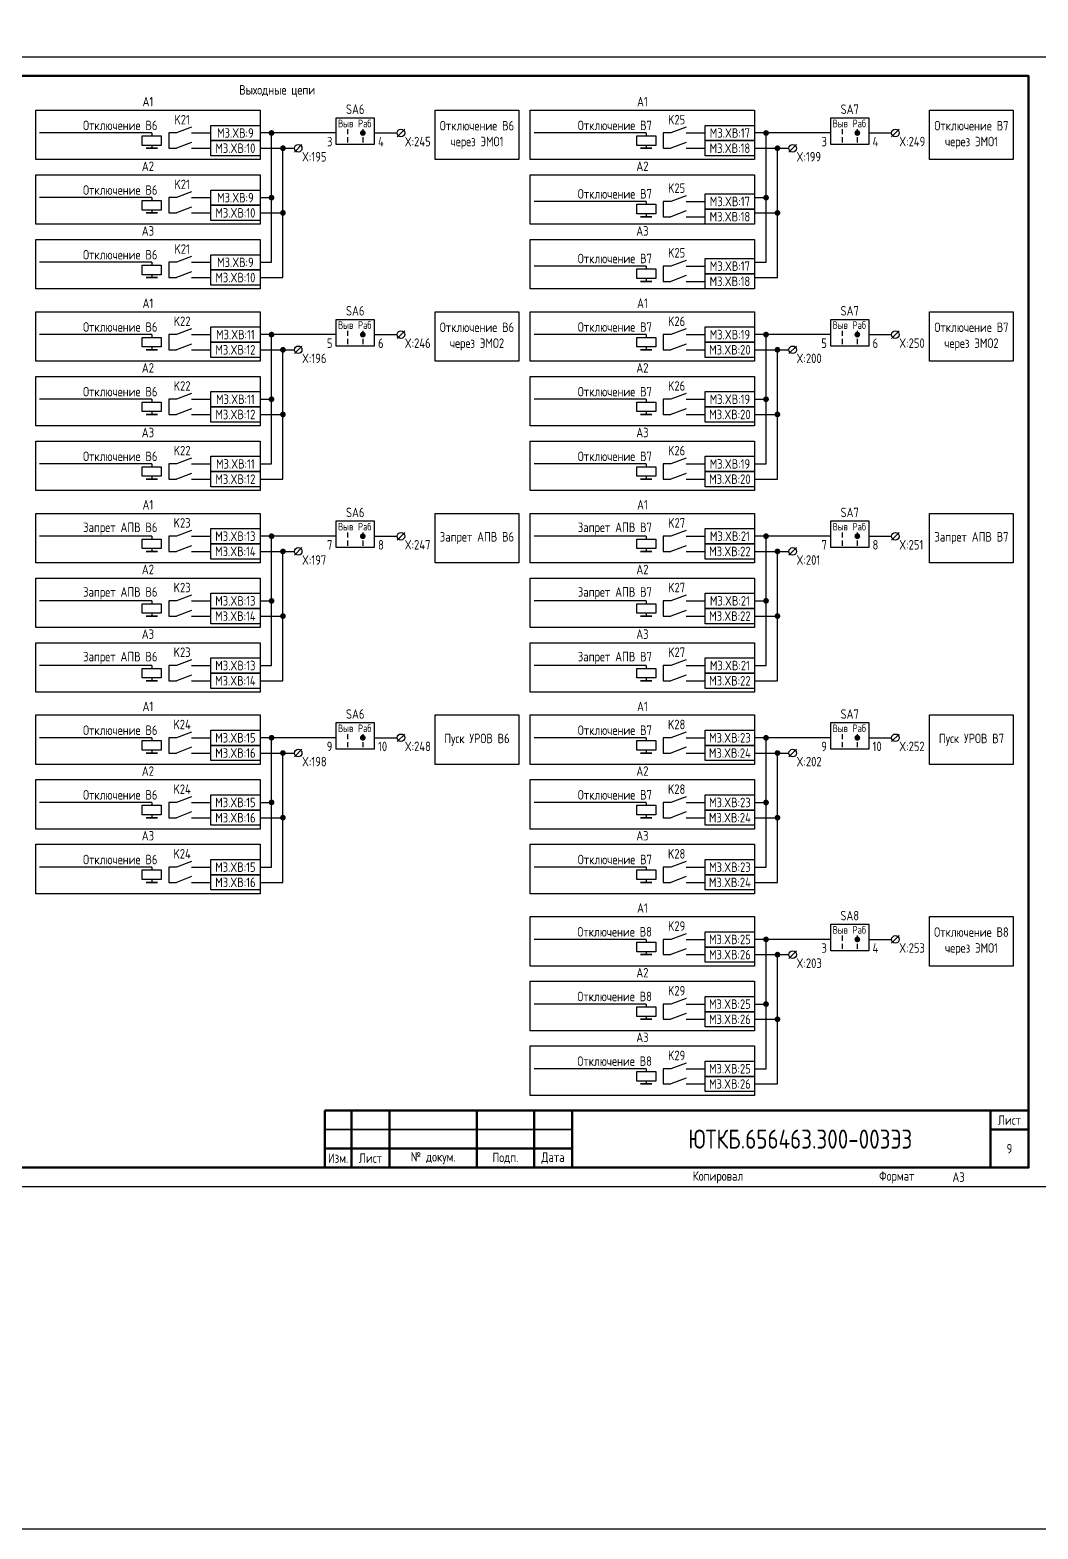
# Model space of a CAD drawing. Header units: millimetres. Extents: x -997 to 6341, y -90 to 618.
# Drawn here: x 3512.5 to 3777.5, y -90 to 304.1 of the extents above; entities that cross this region are included whole.
import ezdxf

# ---------------------------------------------------------------- set-up
doc = ezdxf.new("R2010")
doc.units = ezdxf.units.MM
doc.styles.add('Gost_type_A', font='GOST_A.TTF')

# ---------------------------------------------------------------- blocks, each defined once
blk = doc.blocks.new('Формат_А3')
blk.add_lwpolyline([(-420, 297), (0, 297), (0, 0), (-420, 0)], close=True)
at = {"lineweight": 50}
blk.add_lwpolyline([(-400, 292), (-5, 292), (-5, 5), (-400, 5)], close=True, dxfattribs=at)
blk = doc.blocks.new('Штамп малый нижний')
at = {"lineweight": 50}
for points in [[(-185, 15), (-178, 15), (-178, 5), (-185, 5)], [(-178, 15), (-168, 15), (-168, 5), (-178, 5)], [(-168, 15), (-145, 15), (-145, 5), (-168, 5)], [(-145, 15), (-130, 15), (-130, 5), (-145, 5)], [(-130, 15), (-120, 15), (-120, 5), (-130, 5)], [(-120, 15), (-10, 15), (-10, 0), (-120, 0)], [(-10, 15), (0, 15), (0, 10), (-10, 10)], [(-10, 10), (0, 10), (0, 0), (-10, 0)], [(-185, 5), (-178, 5), (-178, 0), (-185, 0)], [(-178, 5), (-168, 5), (-168, 0), (-178, 0)], [(-168, 5), (-145, 5), (-145, 0), (-168, 0)], [(-145, 5), (-130, 5), (-130, 0), (-145, 0)], [(-130, 5), (-120, 5), (-120, 0), (-130, 0)]]:
    blk.add_lwpolyline(points, close=True, dxfattribs=at)
for points in [[(-185, 15), (-178, 15), (-178, 10), (-185, 10)], [(-178, 15), (-168, 15), (-168, 10), (-178, 10)], [(-168, 15), (-145, 15), (-145, 10), (-168, 10)], [(-145, 15), (-130, 15), (-130, 10), (-145, 10)], [(-130, 15), (-120, 15), (-120, 10), (-130, 10)], [(-185, 10), (-178, 10), (-178, 5), (-185, 5)], [(-178, 10), (-168, 10), (-168, 5), (-178, 5)], [(-168, 10), (-145, 10), (-145, 5), (-168, 5)], [(-145, 10), (-130, 10), (-130, 5), (-145, 5)], [(-130, 10), (-120, 10), (-120, 5), (-130, 5)]]:
    blk.add_lwpolyline(points, close=True)
at = {"char_height": 2.5, "style": 'Gost_type_A'}
for s, insert, width, attachment_point in [('Лист', (-5, 12.5), 10, 5), ('№ докум.', (-156.5, 2.5), 23, 5), ('Подп.', (-137.5, 2.5), 15, 5), ('Дата', (-125, 2.5), 10, 5), ('Изм.', (-181.5, 2.5), 7, 5), ('Лист', (-173, 2.5), 10, 5), ('Копировал', (-75, -2.53), 13.1202, 6), ('Формат', (-30, -2.53), 13.1202, 6)]:
    blk.add_mtext(s, dxfattribs=dict(at, insert=insert, width=width, attachment_point=attachment_point))
blk = doc.blocks.new('POINT')
at = {"const_width": 0.75}
blk.add_lwpolyline([(-0.375, 0, 1), (0.375, 0, 1)], format="xyb", close=True, dxfattribs=at)
blk = doc.blocks.new('Переключатель_положение')
for p, q in [((2, 1), (2, -0.34)), ((2, -1.14), (2, -2.49))]:
    blk.add_line(p, q)

msp = doc.modelspace()

# ---------------------------------------------------------------- linework, layer by layer
for p, q in [((3544.5, 277), (3515, 277)), ((3544.5, 277), (3544.5, 276.25)), ((3593, 277), (3573, 277)), ((3576, 243), (3576, 277)), ((3611.01, 278), (3609.01, 276)), ((3674.5, 277), (3645, 277)), ((3674.5, 277), (3674.5, 276.25)), ((3723, 277), (3703, 277)), ((3706, 243), (3706, 277)), ((3741.01, 278), (3739.01, 276)), ((3544.5, 273.75), (3544.5, 273)), ((3573, 273), (3582, 273)), ((3579, 239), (3579, 273)), ((3584.01, 274), (3582.01, 272)), ((3674.5, 273.75), (3674.5, 273)), ((3703, 273), (3712, 273)), ((3709, 239), (3709, 273)), ((3714.01, 274), (3712.01, 272)), ((3544.5, 260), (3515, 260)), ((3544.5, 260), (3544.5, 259.25)), ((3544.5, 256.75), (3544.5, 256)), ((3573, 260), (3576, 260)), ((3674.5, 259), (3645, 259)), ((3674.5, 259), (3674.5, 258.25)), ((3703, 260), (3706, 260)), ((3573, 256), (3579, 256)), ((3674.5, 255.75), (3674.5, 255)), ((3703, 256), (3709, 256)), ((3544.5, 243), (3515, 243)), ((3544.5, 243), (3544.5, 242.25)), ((3573, 243), (3576, 243)), ((3674.5, 242), (3645, 242)), ((3674.5, 242), (3674.5, 241.25)), ((3703, 243), (3706, 243)), ((3544.5, 239.75), (3544.5, 239)), ((3573, 239), (3579, 239)), ((3674.5, 238.75), (3674.5, 238)), ((3703, 239), (3709, 239)), ((3611.01, 225), (3609.01, 223)), ((3741.01, 225), (3739.01, 223)), ((3544.5, 224), (3515, 224)), ((3544.5, 224), (3544.5, 223.25)), ((3544.5, 220.75), (3544.5, 220)), ((3593, 224), (3573, 224)), ((3576, 190), (3576, 224)), ((3584.01, 221), (3582.01, 219)), ((3674.5, 224), (3645, 224)), ((3674.5, 224), (3674.5, 223.25)), ((3674.5, 220.75), (3674.5, 220)), ((3723, 224), (3703, 224)), ((3706, 190), (3706, 224)), ((3714.01, 221), (3712.01, 219)), ((3573, 220), (3582, 220)), ((3579, 186), (3579, 220)), ((3703, 220), (3712, 220)), ((3709, 186), (3709, 220)), ((3544.5, 207), (3515, 207)), ((3544.5, 207), (3544.5, 206.25)), ((3573, 207), (3576, 207)), ((3674.5, 207), (3645, 207)), ((3674.5, 207), (3674.5, 206.25)), ((3703, 207), (3706, 207)), ((3544.5, 203.75), (3544.5, 203)), ((3573, 203), (3579, 203)), ((3674.5, 203.75), (3674.5, 203)), ((3703, 203), (3709, 203)), ((3544.5, 190), (3515, 190)), ((3544.5, 190), (3544.5, 189.25)), ((3573, 190), (3576, 190)), ((3674.5, 190), (3645, 190)), ((3674.5, 190), (3674.5, 189.25)), ((3703, 190), (3706, 190)), ((3544.5, 186.75), (3544.5, 186)), ((3573, 186), (3579, 186)), ((3674.5, 186.75), (3674.5, 186)), ((3703, 186), (3709, 186)), ((3544.5, 171), (3515, 171)), ((3544.5, 171), (3544.5, 170.25)), ((3593, 171), (3573, 171)), ((3576, 137), (3576, 171)), ((3611.01, 172), (3609.01, 170)), ((3674.5, 171), (3645, 171)), ((3674.5, 171), (3674.5, 170.25)), ((3723, 171), (3703, 171)), ((3706, 137), (3706, 171)), ((3741.01, 172), (3739.01, 170)), ((3544.5, 167.75), (3544.5, 167)), ((3573, 167), (3582, 167)), ((3579, 133), (3579, 167)), ((3584.01, 168), (3582.01, 166)), ((3674.5, 167.75), (3674.5, 167)), ((3703, 167), (3712, 167)), ((3709, 133), (3709, 167)), ((3714.01, 168), (3712.01, 166)), ((3544.5, 154), (3515, 154)), ((3544.5, 154), (3544.5, 153.25)), ((3573, 154), (3576, 154)), ((3674.5, 154), (3645, 154)), ((3674.5, 154), (3674.5, 153.25)), ((3703, 154), (3706, 154)), ((3544.5, 150.75), (3544.5, 150)), ((3573, 150), (3579, 150)), ((3674.5, 150.75), (3674.5, 150)), ((3703, 150), (3709, 150)), ((3544.5, 137), (3515, 137)), ((3544.5, 137), (3544.5, 136.25)), ((3573, 137), (3576, 137)), ((3674.5, 137), (3645, 137)), ((3674.5, 137), (3674.5, 136.25)), ((3703, 137), (3706, 137)), ((3544.5, 133.75), (3544.5, 133)), ((3573, 133), (3579, 133)), ((3674.5, 133.75), (3674.5, 133)), ((3703, 133), (3709, 133)), ((3611.01, 119), (3609.01, 117)), ((3741.01, 119), (3739.01, 117)), ((3544.5, 118), (3515, 118)), ((3544.5, 118), (3544.5, 117.25)), ((3544.5, 114.75), (3544.5, 114)), ((3593, 118), (3573, 118)), ((3576, 84), (3576, 118)), ((3584.01, 115), (3582.01, 113)), ((3674.5, 118), (3645, 118)), ((3674.5, 118), (3674.5, 117.25)), ((3674.5, 114.75), (3674.5, 114)), ((3723, 118), (3703, 118)), ((3706, 84), (3706, 118)), ((3714.01, 115), (3712.01, 113)), ((3573, 114), (3582, 114)), ((3579, 80), (3579, 114)), ((3703, 114), (3712, 114)), ((3709, 80), (3709, 114)), ((3544.5, 101), (3515, 101)), ((3544.5, 101), (3544.5, 100.25)), ((3573, 101), (3576, 101)), ((3674.5, 101), (3645, 101)), ((3674.5, 101), (3674.5, 100.25)), ((3703, 101), (3706, 101)), ((3544.5, 97.75), (3544.5, 97)), ((3573, 97), (3579, 97)), ((3674.5, 97.75), (3674.5, 97)), ((3703, 97), (3709, 97)), ((3544.5, 84), (3515, 84)), ((3544.5, 84), (3544.5, 83.25)), ((3573, 84), (3576, 84)), ((3674.5, 84), (3645, 84)), ((3674.5, 84), (3674.5, 83.25)), ((3703, 84), (3706, 84)), ((3544.5, 80.75), (3544.5, 80)), ((3573, 80), (3579, 80)), ((3674.5, 80.75), (3674.5, 80)), ((3703, 80), (3709, 80)), ((3674.5, 65), (3645, 65)), ((3674.5, 65), (3674.5, 64.25)), ((3723, 65), (3703, 65)), ((3706, 31), (3706, 65)), ((3741.01, 66), (3739.01, 64)), ((3674.5, 61.75), (3674.5, 61)), ((3703, 61), (3712, 61)), ((3709, 27), (3709, 61)), ((3714.01, 62), (3712.01, 60)), ((3674.5, 48), (3645, 48)), ((3674.5, 48), (3674.5, 47.25)), ((3703, 48), (3706, 48)), ((3674.5, 44.75), (3674.5, 44)), ((3703, 44), (3709, 44)), ((3674.5, 31), (3645, 31)), ((3674.5, 31), (3674.5, 30.25)), ((3674.5, 27.75), (3674.5, 27)), ((3703, 31), (3706, 31)), ((3703, 27), (3709, 27))]:
    msp.add_line(p, q)
at = {"ltscale": 1.08}
for p, q in [((3551, 277), (3549, 277)), ((3549, 277), (3549, 273)), ((3555, 277), (3560, 277)), ((3681, 277), (3679, 277)), ((3679, 277), (3679, 273)), ((3685, 277), (3690, 277)), ((3549, 273), (3551, 273)), ((3555, 273), (3560, 273)), ((3679, 273), (3681, 273)), ((3685, 273), (3690, 273)), ((3551, 260), (3549, 260)), ((3549, 260), (3549, 256)), ((3555, 260), (3560, 260)), ((3681, 259), (3679, 259)), ((3679, 259), (3679, 255)), ((3685, 259), (3690, 259)), ((3549, 256), (3551, 256)), ((3555, 256), (3560, 256)), ((3679, 255), (3681, 255)), ((3685, 255), (3690, 255)), ((3551, 243), (3549, 243)), ((3549, 243), (3549, 239)), ((3555, 243), (3560, 243)), ((3681, 242), (3679, 242)), ((3679, 242), (3679, 238)), ((3685, 242), (3690, 242)), ((3549, 239), (3551, 239)), ((3555, 239), (3560, 239)), ((3679, 238), (3681, 238)), ((3685, 238), (3690, 238)), ((3551, 224), (3549, 224)), ((3549, 224), (3549, 220)), ((3555, 224), (3560, 224)), ((3681, 224), (3679, 224)), ((3679, 224), (3679, 220)), ((3685, 224), (3690, 224)), ((3549, 220), (3551, 220)), ((3555, 220), (3560, 220)), ((3679, 220), (3681, 220)), ((3685, 220), (3690, 220)), ((3551, 207), (3549, 207)), ((3549, 207), (3549, 203)), ((3555, 207), (3560, 207)), ((3681, 207), (3679, 207)), ((3679, 207), (3679, 203)), ((3685, 207), (3690, 207)), ((3549, 203), (3551, 203)), ((3555, 203), (3560, 203)), ((3679, 203), (3681, 203)), ((3685, 203), (3690, 203)), ((3551, 190), (3549, 190)), ((3549, 190), (3549, 186)), ((3555, 190), (3560, 190)), ((3681, 190), (3679, 190)), ((3679, 190), (3679, 186)), ((3685, 190), (3690, 190)), ((3549, 186), (3551, 186)), ((3555, 186), (3560, 186)), ((3679, 186), (3681, 186)), ((3685, 186), (3690, 186)), ((3551, 171), (3549, 171)), ((3549, 171), (3549, 167)), ((3555, 171), (3560, 171)), ((3681, 171), (3679, 171)), ((3679, 171), (3679, 167)), ((3685, 171), (3690, 171)), ((3549, 167), (3551, 167)), ((3555, 167), (3560, 167)), ((3679, 167), (3681, 167)), ((3685, 167), (3690, 167)), ((3551, 154), (3549, 154)), ((3549, 154), (3549, 150)), ((3555, 154), (3560, 154)), ((3681, 154), (3679, 154)), ((3679, 154), (3679, 150)), ((3685, 154), (3690, 154)), ((3549, 150), (3551, 150)), ((3555, 150), (3560, 150)), ((3679, 150), (3681, 150)), ((3685, 150), (3690, 150)), ((3551, 137), (3549, 137)), ((3549, 137), (3549, 133)), ((3555, 137), (3560, 137)), ((3681, 137), (3679, 137)), ((3679, 137), (3679, 133)), ((3685, 137), (3690, 137)), ((3549, 133), (3551, 133)), ((3555, 133), (3560, 133)), ((3679, 133), (3681, 133)), ((3685, 133), (3690, 133)), ((3551, 118), (3549, 118)), ((3549, 118), (3549, 114)), ((3555, 118), (3560, 118)), ((3681, 118), (3679, 118)), ((3679, 118), (3679, 114)), ((3685, 118), (3690, 118)), ((3549, 114), (3551, 114)), ((3555, 114), (3560, 114)), ((3679, 114), (3681, 114)), ((3685, 114), (3690, 114)), ((3551, 101), (3549, 101)), ((3549, 101), (3549, 97)), ((3555, 101), (3560, 101)), ((3681, 101), (3679, 101)), ((3679, 101), (3679, 97)), ((3685, 101), (3690, 101)), ((3549, 97), (3551, 97)), ((3555, 97), (3560, 97)), ((3679, 97), (3681, 97)), ((3685, 97), (3690, 97)), ((3551, 84), (3549, 84)), ((3549, 84), (3549, 80)), ((3555, 84), (3560, 84)), ((3681, 84), (3679, 84)), ((3679, 84), (3679, 80)), ((3685, 84), (3690, 84)), ((3549, 80), (3551, 80)), ((3555, 80), (3560, 80)), ((3679, 80), (3681, 80)), ((3685, 80), (3690, 80)), ((3681, 65), (3679, 65)), ((3679, 65), (3679, 61)), ((3685, 65), (3690, 65)), ((3679, 61), (3681, 61)), ((3685, 61), (3690, 61)), ((3681, 48), (3679, 48)), ((3679, 48), (3679, 44)), ((3685, 48), (3690, 48)), ((3679, 44), (3681, 44)), ((3685, 44), (3690, 44)), ((3681, 31), (3679, 31)), ((3679, 31), (3679, 27)), ((3685, 31), (3690, 31)), ((3679, 27), (3681, 27)), ((3685, 27), (3690, 27))]:
    msp.add_line(p, q, dxfattribs=at)
at = {"ltscale": 4.32}
for p, q in [((3555, 278.5), (3551, 277)), ((3685, 278.5), (3681, 277)), ((3555, 274.5), (3551, 273)), ((3685, 274.5), (3681, 273)), ((3555, 261.5), (3551, 260)), ((3685, 260.5), (3681, 259)), ((3555, 257.5), (3551, 256)), ((3685, 256.5), (3681, 255)), ((3555, 244.5), (3551, 243)), ((3555, 240.5), (3551, 239)), ((3685, 243.5), (3681, 242)), ((3685, 239.5), (3681, 238)), ((3555, 225.5), (3551, 224)), ((3685, 225.5), (3681, 224)), ((3555, 221.5), (3551, 220)), ((3685, 221.5), (3681, 220)), ((3555, 208.5), (3551, 207)), ((3685, 208.5), (3681, 207)), ((3555, 204.5), (3551, 203)), ((3685, 204.5), (3681, 203)), ((3555, 191.5), (3551, 190)), ((3685, 191.5), (3681, 190)), ((3555, 187.5), (3551, 186)), ((3685, 187.5), (3681, 186)), ((3555, 172.5), (3551, 171)), ((3685, 172.5), (3681, 171)), ((3555, 168.5), (3551, 167)), ((3685, 168.5), (3681, 167)), ((3555, 155.5), (3551, 154)), ((3685, 155.5), (3681, 154)), ((3555, 151.5), (3551, 150)), ((3685, 151.5), (3681, 150)), ((3555, 138.5), (3551, 137)), ((3685, 138.5), (3681, 137)), ((3555, 134.5), (3551, 133)), ((3685, 134.5), (3681, 133)), ((3555, 119.5), (3551, 118)), ((3685, 119.5), (3681, 118)), ((3555, 115.5), (3551, 114)), ((3685, 115.5), (3681, 114)), ((3555, 102.5), (3551, 101)), ((3685, 102.5), (3681, 101)), ((3555, 98.5), (3551, 97)), ((3685, 98.5), (3681, 97)), ((3555, 85.5), (3551, 84)), ((3685, 85.5), (3681, 84)), ((3555, 81.5), (3551, 80)), ((3685, 81.5), (3681, 80)), ((3685, 66.5), (3681, 65)), ((3685, 62.5), (3681, 61)), ((3685, 49.5), (3681, 48)), ((3685, 45.5), (3681, 44)), ((3685, 32.5), (3681, 31)), ((3685, 28.5), (3681, 27))]:
    msp.add_line(p, q, dxfattribs=at)
at = {"ltscale": 4}
for p, q in [((3603, 277), (3609.01, 277)), ((3733, 277), (3739.01, 277)), ((3603, 224), (3609.01, 224)), ((3733, 224), (3739.01, 224)), ((3603, 171), (3609.01, 171)), ((3733, 171), (3739.01, 171)), ((3603, 118), (3609.01, 118)), ((3733, 118), (3739.01, 118)), ((3733, 65), (3739.01, 65))]:
    msp.add_line(p, q, dxfattribs=at)
for points in [[(-997, 618), (6340.99, 618), (6340.99, -90), (-997, -90)], [(3514, 283), (3573, 283), (3573, 270), (3514, 270)], [(3593, 281), (3603, 281), (3603, 274), (3593, 274)], [(3619, 283), (3641, 283), (3641, 270), (3619, 270)], [(3644, 283), (3703, 283), (3703, 270), (3644, 270)], [(3723, 281), (3733, 281), (3733, 274), (3723, 274)], [(3749, 283), (3771, 283), (3771, 270), (3749, 270)], [(3547, 276.25), (3547, 273.75), (3542, 273.75), (3542, 276.25)], [(3560, 279), (3573, 279), (3573, 275), (3560, 275)], [(3677, 276.25), (3677, 273.75), (3672, 273.75), (3672, 276.25)], [(3690, 279), (3703, 279), (3703, 275), (3690, 275)], [(3546, 273), (3543, 273)], [(3560, 275), (3573, 275), (3573, 271), (3560, 271)], [(3676, 273), (3673, 273)], [(3690, 275), (3703, 275), (3703, 271), (3690, 271)], [(3514, 266), (3573, 266), (3573, 253), (3514, 253)], [(3644, 266), (3703, 266), (3703, 253), (3644, 253)], [(3560, 262), (3573, 262), (3573, 258), (3560, 258)], [(3690, 261), (3703, 261), (3703, 257), (3690, 257)], [(3547, 259.25), (3547, 256.75), (3542, 256.75), (3542, 259.25)], [(3560, 258), (3573, 258), (3573, 254), (3560, 254)], [(3677, 258.25), (3677, 255.75), (3672, 255.75), (3672, 258.25)], [(3690, 257), (3703, 257), (3703, 253), (3690, 253)], [(3546, 256), (3543, 256)], [(3676, 255), (3673, 255)], [(3514, 249), (3573, 249), (3573, 236), (3514, 236)], [(3644, 249), (3703, 249), (3703, 236), (3644, 236)], [(3560, 245), (3573, 245), (3573, 241), (3560, 241)], [(3547, 242.25), (3547, 239.75), (3542, 239.75), (3542, 242.25)], [(3560, 241), (3573, 241), (3573, 237), (3560, 237)], [(3677, 241.25), (3677, 238.75), (3672, 238.75), (3672, 241.25)], [(3690, 244), (3703, 244), (3703, 240), (3690, 240)], [(3546, 239), (3543, 239)], [(3676, 238), (3673, 238)], [(3690, 240), (3703, 240), (3703, 236), (3690, 236)], [(3514, 230), (3573, 230), (3573, 217), (3514, 217)], [(3619, 230), (3641, 230), (3641, 217), (3619, 217)], [(3644, 230), (3703, 230), (3703, 217), (3644, 217)], [(3749, 230), (3771, 230), (3771, 217), (3749, 217)], [(3560, 226), (3573, 226), (3573, 222), (3560, 222)], [(3593, 228), (3603, 228), (3603, 221), (3593, 221)], [(3690, 226), (3703, 226), (3703, 222), (3690, 222)], [(3723, 228), (3733, 228), (3733, 221), (3723, 221)], [(3547, 223.25), (3547, 220.75), (3542, 220.75), (3542, 223.25)], [(3560, 222), (3573, 222), (3573, 218), (3560, 218)], [(3677, 223.25), (3677, 220.75), (3672, 220.75), (3672, 223.25)], [(3690, 222), (3703, 222), (3703, 218), (3690, 218)], [(3546, 220), (3543, 220)], [(3676, 220), (3673, 220)], [(3514, 213), (3573, 213), (3573, 200), (3514, 200)], [(3644, 213), (3703, 213), (3703, 200), (3644, 200)], [(3560, 209), (3573, 209), (3573, 205), (3560, 205)], [(3690, 209), (3703, 209), (3703, 205), (3690, 205)], [(3547, 206.25), (3547, 203.75), (3542, 203.75), (3542, 206.25)], [(3560, 205), (3573, 205), (3573, 201), (3560, 201)], [(3677, 206.25), (3677, 203.75), (3672, 203.75), (3672, 206.25)], [(3690, 205), (3703, 205), (3703, 201), (3690, 201)], [(3546, 203), (3543, 203)], [(3676, 203), (3673, 203)], [(3514, 196), (3573, 196), (3573, 183), (3514, 183)], [(3644, 196), (3703, 196), (3703, 183), (3644, 183)], [(3547, 189.25), (3547, 186.75), (3542, 186.75), (3542, 189.25)], [(3560, 192), (3573, 192), (3573, 188), (3560, 188)], [(3677, 189.25), (3677, 186.75), (3672, 186.75), (3672, 189.25)], [(3690, 192), (3703, 192), (3703, 188), (3690, 188)], [(3546, 186), (3543, 186)], [(3560, 188), (3573, 188), (3573, 184), (3560, 184)], [(3676, 186), (3673, 186)], [(3690, 188), (3703, 188), (3703, 184), (3690, 184)], [(3514, 177), (3573, 177), (3573, 164), (3514, 164)], [(3593, 175), (3603, 175), (3603, 168), (3593, 168)], [(3619, 177), (3641, 177), (3641, 164), (3619, 164)], [(3644, 177), (3703, 177), (3703, 164), (3644, 164)], [(3723, 175), (3733, 175), (3733, 168), (3723, 168)], [(3749, 177), (3771, 177), (3771, 164), (3749, 164)], [(3547, 170.25), (3547, 167.75), (3542, 167.75), (3542, 170.25)], [(3560, 173), (3573, 173), (3573, 169), (3560, 169)], [(3677, 170.25), (3677, 167.75), (3672, 167.75), (3672, 170.25)], [(3690, 173), (3703, 173), (3703, 169), (3690, 169)], [(3546, 167), (3543, 167)], [(3560, 169), (3573, 169), (3573, 165), (3560, 165)], [(3676, 167), (3673, 167)], [(3690, 169), (3703, 169), (3703, 165), (3690, 165)], [(3514, 160), (3573, 160), (3573, 147), (3514, 147)], [(3644, 160), (3703, 160), (3703, 147), (3644, 147)], [(3560, 156), (3573, 156), (3573, 152), (3560, 152)], [(3690, 156), (3703, 156), (3703, 152), (3690, 152)], [(3547, 153.25), (3547, 150.75), (3542, 150.75), (3542, 153.25)], [(3546, 150), (3543, 150)], [(3560, 152), (3573, 152), (3573, 148), (3560, 148)], [(3677, 153.25), (3677, 150.75), (3672, 150.75), (3672, 153.25)], [(3676, 150), (3673, 150)], [(3690, 152), (3703, 152), (3703, 148), (3690, 148)], [(3514, 143), (3573, 143), (3573, 130), (3514, 130)], [(3644, 143), (3703, 143), (3703, 130), (3644, 130)], [(3560, 139), (3573, 139), (3573, 135), (3560, 135)], [(3690, 139), (3703, 139), (3703, 135), (3690, 135)], [(3547, 136.25), (3547, 133.75), (3542, 133.75), (3542, 136.25)], [(3560, 135), (3573, 135), (3573, 131), (3560, 131)], [(3677, 136.25), (3677, 133.75), (3672, 133.75), (3672, 136.25)], [(3690, 135), (3703, 135), (3703, 131), (3690, 131)], [(3546, 133), (3543, 133)], [(3676, 133), (3673, 133)], [(3514, 124), (3573, 124), (3573, 111), (3514, 111)], [(3619, 124), (3641, 124), (3641, 111), (3619, 111)], [(3644, 124), (3703, 124), (3703, 111), (3644, 111)], [(3749, 124), (3771, 124), (3771, 111), (3749, 111)], [(3560, 120), (3573, 120), (3573, 116), (3560, 116)], [(3593, 122), (3603, 122), (3603, 115), (3593, 115)], [(3690, 120), (3703, 120), (3703, 116), (3690, 116)], [(3723, 122), (3733, 122), (3733, 115), (3723, 115)], [(3547, 117.25), (3547, 114.75), (3542, 114.75), (3542, 117.25)], [(3560, 116), (3573, 116), (3573, 112), (3560, 112)], [(3677, 117.25), (3677, 114.75), (3672, 114.75), (3672, 117.25)], [(3690, 116), (3703, 116), (3703, 112), (3690, 112)], [(3546, 114), (3543, 114)], [(3676, 114), (3673, 114)], [(3514, 107), (3573, 107), (3573, 94), (3514, 94)], [(3644, 107), (3703, 107), (3703, 94), (3644, 94)], [(3560, 103), (3573, 103), (3573, 99), (3560, 99)], [(3690, 103), (3703, 103), (3703, 99), (3690, 99)], [(3547, 100.25), (3547, 97.75), (3542, 97.75), (3542, 100.25)], [(3560, 99), (3573, 99), (3573, 95), (3560, 95)], [(3677, 100.25), (3677, 97.75), (3672, 97.75), (3672, 100.25)], [(3690, 99), (3703, 99), (3703, 95), (3690, 95)], [(3546, 97), (3543, 97)], [(3676, 97), (3673, 97)], [(3514, 90), (3573, 90), (3573, 77), (3514, 77)], [(3644, 90), (3703, 90), (3703, 77), (3644, 77)], [(3547, 83.25), (3547, 80.75), (3542, 80.75), (3542, 83.25)], [(3560, 86), (3573, 86), (3573, 82), (3560, 82)], [(3677, 83.25), (3677, 80.75), (3672, 80.75), (3672, 83.25)], [(3690, 86), (3703, 86), (3703, 82), (3690, 82)], [(3546, 80), (3543, 80)], [(3560, 82), (3573, 82), (3573, 78), (3560, 78)], [(3676, 80), (3673, 80)], [(3690, 82), (3703, 82), (3703, 78), (3690, 78)], [(3644, 71), (3703, 71), (3703, 58), (3644, 58)], [(3749, 71), (3771, 71), (3771, 58), (3749, 58)], [(3690, 67), (3703, 67), (3703, 63), (3690, 63)], [(3723, 69), (3733, 69), (3733, 62), (3723, 62)], [(3677, 64.25), (3677, 61.75), (3672, 61.75), (3672, 64.25)], [(3676, 61), (3673, 61)], [(3690, 63), (3703, 63), (3703, 59), (3690, 59)], [(3644, 54), (3703, 54), (3703, 41), (3644, 41)], [(3690, 50), (3703, 50), (3703, 46), (3690, 46)], [(3677, 47.25), (3677, 44.75), (3672, 44.75), (3672, 47.25)], [(3676, 44), (3673, 44)], [(3690, 46), (3703, 46), (3703, 42), (3690, 42)], [(3644, 37), (3703, 37), (3703, 24), (3644, 24)], [(3690, 33), (3703, 33), (3703, 29), (3690, 29)], [(3677, 30.25), (3677, 27.75), (3672, 27.75), (3672, 30.25)], [(3690, 29), (3703, 29), (3703, 25), (3690, 25)], [(3676, 27), (3673, 27)]]:
    msp.add_lwpolyline(points, close=True)
for centre in [(3610.01, 277), (3740.01, 277), (3583.01, 273), (3713.01, 273), (3610.01, 224), (3740.01, 224), (3583.01, 220), (3713.01, 220), (3610.01, 171), (3740.01, 171), (3583.01, 167), (3713.01, 167), (3610.01, 118), (3740.01, 118), (3583.01, 114), (3713.01, 114), (3740.01, 65), (3713.01, 61)]:
    msp.add_circle(centre, 1)

# ---------------------------------------------------------------- block references
for name, p in [('Формат_А3', (3780, 0)), ('POINT', (3576, 277)), ('Переключатель_положение', (3594, 277)), ('POINT', (3600, 277)), ('Переключатель_положение', (3598, 277)), ('POINT', (3706, 277)), ('Переключатель_положение', (3724, 277)), ('POINT', (3730, 277)), ('Переключатель_положение', (3728, 277)), ('POINT', (3579, 273)), ('POINT', (3709, 273)), ('POINT', (3576, 260)), ('POINT', (3706, 260)), ('POINT', (3579, 256)), ('POINT', (3709, 256)), ('POINT', (3576, 224)), ('Переключатель_положение', (3594, 224)), ('POINT', (3600, 224)), ('Переключатель_положение', (3598, 224)), ('POINT', (3706, 224)), ('Переключатель_положение', (3724, 224)), ('POINT', (3730, 224)), ('Переключатель_положение', (3728, 224)), ('POINT', (3579, 220)), ('POINT', (3709, 220)), ('POINT', (3576, 207)), ('POINT', (3706, 207)), ('POINT', (3579, 203)), ('POINT', (3709, 203)), ('POINT', (3576, 171)), ('Переключатель_положение', (3594, 171)), ('POINT', (3600, 171)), ('Переключатель_положение', (3598, 171)), ('POINT', (3706, 171)), ('Переключатель_положение', (3724, 171)), ('POINT', (3730, 171)), ('Переключатель_положение', (3728, 171)), ('POINT', (3579, 167)), ('POINT', (3709, 167)), ('POINT', (3576, 154)), ('POINT', (3706, 154)), ('POINT', (3579, 150)), ('POINT', (3709, 150)), ('POINT', (3576, 118)), ('Переключатель_положение', (3594, 118)), ('POINT', (3600, 118)), ('Переключатель_положение', (3598, 118)), ('POINT', (3706, 118)), ('Переключатель_положение', (3724, 118)), ('POINT', (3730, 118)), ('Переключатель_положение', (3728, 118)), ('POINT', (3579, 114)), ('POINT', (3709, 114)), ('POINT', (3576, 101)), ('POINT', (3706, 101)), ('POINT', (3579, 97)), ('POINT', (3709, 97)), ('POINT', (3706, 65)), ('Переключатель_положение', (3724, 65)), ('POINT', (3730, 65)), ('Переключатель_положение', (3728, 65)), ('POINT', (3709, 61)), ('POINT', (3706, 48)), ('POINT', (3709, 44)), ('Штамп малый нижний', (3775, 5))]:
    msp.add_blockref(name, p)

# ---------------------------------------------------------------- texts
at = {"char_height": 2.5, "line_spacing_factor": 0.9, "style": 'Gost_type_A'}
for s, insert, width, attachment_point in [('Выходные цепи', (3577.5, 288), 395, 5), ('A1', (3543.5, 284), 59, 8), ('A1', (3673.5, 284), 59, 8), ('X:245', (3611.01, 276), 8, 1), ('X:249', (3741.01, 276), 8, 1), ('X:195', (3584.01, 272), 8, 1), ('X:199', (3714.01, 272), 8, 1), ('A2', (3543.5, 267), 59, 8), ('A2', (3673.5, 267), 59, 8), ('A3', (3543.5, 250), 59, 8), ('A3', (3673.5, 250), 59, 8), ('A1', (3543.5, 231), 59, 8), ('A1', (3673.5, 231), 59, 8), ('X:246', (3611.01, 223), 8, 1), ('X:250', (3741.01, 223), 8, 1), ('X:196', (3584.01, 219), 8, 1), ('X:200', (3714.01, 219), 8, 1), ('A2', (3543.5, 214), 59, 8), ('A2', (3673.5, 214), 59, 8), ('A3', (3543.5, 197), 59, 8), ('A3', (3673.5, 197), 59, 8), ('A1', (3543.5, 178), 59, 8), ('A1', (3673.5, 178), 59, 8), ('X:247', (3611.01, 170), 8, 1), ('X:251', (3741.01, 170), 8, 1), ('X:197', (3584.01, 166), 8, 1), ('X:201', (3714.01, 166), 8, 1), ('A2', (3543.5, 161), 59, 8), ('A2', (3673.5, 161), 59, 8), ('A3', (3543.5, 144), 59, 8), ('A3', (3673.5, 144), 59, 8), ('A1', (3543.5, 125), 59, 8), ('A1', (3673.5, 125), 59, 8), ('X:248', (3611.01, 117), 8, 1), ('X:252', (3741.01, 117), 8, 1), ('A2', (3543.5, 108), 59, 8), ('X:198', (3584.01, 113), 8, 1), ('A2', (3673.5, 108), 59, 8), ('X:202', (3714.01, 113), 8, 1), ('A3', (3543.5, 91), 59, 8), ('A3', (3673.5, 91), 59, 8), ('A1', (3673.5, 72), 59, 8), ('X:253', (3741.01, 64), 8, 1), ('X:203', (3714.01, 60), 8, 1), ('A2', (3673.5, 55), 59, 8), ('A3', (3673.5, 38), 59, 8)]:
    msp.add_mtext(s, dxfattribs=dict(at, insert=insert, width=width, attachment_point=attachment_point))
at = {"style": 'Gost_type_A'}
for s, insert, char_height, width, attachment_point in [('SA6', (3598, 282), 2.5, 10, 8), ('SA7', (3728, 282), 2.5, 10, 8), ('Отключение В6', (3546, 279), 2.5, 31.0015, 6), ('K21', (3552.5, 280.5), 2.5, 5, 5), ('Выв', (3595.5, 279.5), 2, 5, 5), ('Раб', (3600.5, 279.5), 2, 5, 5), ('Отключение В6\\Pчерез ЭМО1', (3630, 276.5), 2.5, 21.9989, 5), ('Отключение В7', (3676, 279), 2.5, 31.0015, 6), ('K25', (3682.5, 280.5), 2.5, 5, 5), ('Выв', (3725.5, 279.5), 2, 5, 5), ('Раб', (3730.5, 279.5), 2, 5, 5), ('Отключение В7\\Pчерез ЭМО1', (3760, 276.5), 2.5, 21.9988, 5), ('M3.XВ:9', (3566.5, 277), 2.5, 13, 5), ('3', (3592, 275.98), 2.5, 5, 3), ('4', (3604, 275.98), 2.5, 5, 1), ('M3.XВ:17', (3696.5, 277), 2.5, 13, 5), ('3', (3722, 275.98), 2.5, 5, 3), ('4', (3734, 275.98), 2.5, 5, 1), ('M3.XВ:10', (3566.5, 273), 2.5, 13, 5), ('M3.XВ:18', (3696.5, 273), 2.5, 13, 5), ('K21', (3552.5, 263.5), 2.5, 5, 5), ('Отключение В6', (3546, 262), 2.5, 31.0015, 6), ('M3.XВ:9', (3566.5, 260), 2.5, 13, 5), ('Отключение В7', (3676, 261), 2.5, 31.0015, 6), ('K25', (3682.5, 262.5), 2.5, 5, 5), ('M3.XВ:17', (3696.5, 259), 2.5, 13, 5), ('M3.XВ:10', (3566.5, 256), 2.5, 13, 5), ('M3.XВ:18', (3696.5, 255), 2.5, 13, 5), ('Отключение В6', (3546, 245), 2.5, 31.0015, 6), ('K21', (3552.5, 246.5), 2.5, 5, 5), ('Отключение В7', (3676, 244), 2.5, 31.0015, 6), ('K25', (3682.5, 245.5), 2.5, 5, 5), ('M3.XВ:9', (3566.5, 243), 2.5, 13, 5), ('M3.XВ:17', (3696.5, 242), 2.5, 13, 5), ('M3.XВ:10', (3566.5, 239), 2.5, 13, 5), ('M3.XВ:18', (3696.5, 238), 2.5, 13, 5), ('K22', (3552.5, 227.5), 2.5, 5, 5), ('SA6', (3598, 229), 2.5, 10, 8), ('K26', (3682.5, 227.5), 2.5, 5, 5), ('SA7', (3728, 229), 2.5, 10, 8), ('Отключение В6', (3546, 226), 2.5, 31.0015, 6), ('M3.XВ:11', (3566.5, 224), 2.5, 13, 5), ('Выв', (3595.5, 226.5), 2, 5, 5), ('Раб', (3600.5, 226.5), 2, 5, 5), ('Отключение В6\\Pчерез ЭМО2', (3630, 223.5), 2.5, 21.9989, 5), ('Отключение В7', (3676, 226), 2.5, 31.0015, 6), ('M3.XВ:19', (3696.5, 224), 2.5, 13, 5), ('Выв', (3725.5, 226.5), 2, 5, 5), ('Раб', (3730.5, 226.5), 2, 5, 5), ('Отключение В7\\Pчерез ЭМО2', (3760, 223.5), 2.5, 21.9988, 5), ('M3.XВ:12', (3566.5, 220), 2.5, 13, 5), ('5', (3592, 222.98), 2.5, 5, 3), ('6', (3604, 222.98), 2.5, 5, 1), ('M3.XВ:20', (3696.5, 220), 2.5, 13, 5), ('5', (3722, 222.98), 2.5, 5, 3), ('6', (3734, 222.98), 2.5, 5, 1), ('Отключение В6', (3546, 209), 2.5, 31.0015, 6), ('K22', (3552.5, 210.5), 2.5, 5, 5), ('Отключение В7', (3676, 209), 2.5, 31.0015, 6), ('K26', (3682.5, 210.5), 2.5, 5, 5), ('M3.XВ:11', (3566.5, 207), 2.5, 13, 5), ('M3.XВ:19', (3696.5, 207), 2.5, 13, 5), ('M3.XВ:12', (3566.5, 203), 2.5, 13, 5), ('M3.XВ:20', (3696.5, 203), 2.5, 13, 5), ('Отключение В6', (3546, 192), 2.5, 31.0015, 6), ('K22', (3552.5, 193.5), 2.5, 5, 5), ('Отключение В7', (3676, 192), 2.5, 31.0015, 6), ('K26', (3682.5, 193.5), 2.5, 5, 5), ('M3.XВ:11', (3566.5, 190), 2.5, 13, 5), ('M3.XВ:19', (3696.5, 190), 2.5, 13, 5), ('M3.XВ:12', (3566.5, 186), 2.5, 13, 5), ('M3.XВ:20', (3696.5, 186), 2.5, 13, 5), ('SA6', (3598, 176), 2.5, 10, 8), ('SA7', (3728, 176), 2.5, 10, 8), (' Запрет АПВ В6', (3546, 173), 2.5, 31.0015, 6), ('K23', (3552.5, 174.5), 2.5, 5, 5), ('Выв', (3595.5, 173.5), 2, 5, 5), ('Раб', (3600.5, 173.5), 2, 5, 5), (' Запрет АПВ В7', (3676, 173), 2.5, 31.0015, 6), ('K27', (3682.5, 174.5), 2.5, 5, 5), ('Выв', (3725.5, 173.5), 2, 5, 5), ('Раб', (3730.5, 173.5), 2, 5, 5), ('M3.XВ:13', (3566.5, 171), 2.5, 13, 5), ('7', (3592, 169.98), 2.5, 5, 3), ('8', (3604, 169.98), 2.5, 5, 1), ('Запрет АПВ В6', (3630, 170.5), 2.5, 21.9989, 5), ('M3.XВ:21', (3696.5, 171), 2.5, 13, 5), ('7', (3722, 169.98), 2.5, 5, 3), ('8', (3734, 169.98), 2.5, 5, 1), ('Запрет АПВ В7', (3760, 170.5), 2.5, 21.9988, 5), ('M3.XВ:14', (3566.5, 167), 2.5, 13, 5), ('M3.XВ:22', (3696.5, 167), 2.5, 13, 5), ('K23', (3552.5, 157.5), 2.5, 5, 5), ('K27', (3682.5, 157.5), 2.5, 5, 5), (' Запрет АПВ В6', (3546, 156), 2.5, 31.0015, 6), ('M3.XВ:13', (3566.5, 154), 2.5, 13, 5), (' Запрет АПВ В7', (3676, 156), 2.5, 31.0015, 6), ('M3.XВ:21', (3696.5, 154), 2.5, 13, 5), ('M3.XВ:14', (3566.5, 150), 2.5, 13, 5), ('M3.XВ:22', (3696.5, 150), 2.5, 13, 5), (' Запрет АПВ В6', (3546, 139), 2.5, 31.0015, 6), ('K23', (3552.5, 140.5), 2.5, 5, 5), ('M3.XВ:13', (3566.5, 137), 2.5, 13, 5), (' Запрет АПВ В7', (3676, 139), 2.5, 31.0015, 6), ('K27', (3682.5, 140.5), 2.5, 5, 5), ('M3.XВ:21', (3696.5, 137), 2.5, 13, 5), ('M3.XВ:14', (3566.5, 133), 2.5, 13, 5), ('M3.XВ:22', (3696.5, 133), 2.5, 13, 5), ('K24', (3552.5, 121.5), 2.5, 5, 5), ('SA6', (3598, 123), 2.5, 10, 8), ('K28', (3682.5, 121.5), 2.5, 5, 5), ('SA7', (3728, 123), 2.5, 10, 8), ('Отключение В6', (3546, 120), 2.5, 31.0015, 6), ('M3.XВ:15', (3566.5, 118), 2.5, 13, 5), ('Выв', (3595.5, 120.5), 2, 5, 5), ('Раб', (3600.5, 120.5), 2, 5, 5), ('Пуск УРОВ В6', (3630, 117.5), 2.5, 21.9989, 5), ('Отключение В7', (3676, 120), 2.5, 31.0015, 6), ('M3.XВ:23', (3696.5, 118), 2.5, 13, 5), ('Выв', (3725.5, 120.5), 2, 5, 5), ('Раб', (3730.5, 120.5), 2, 5, 5), ('Пуск УРОВ В7', (3760, 117.5), 2.5, 21.9988, 5), ('M3.XВ:16', (3566.5, 114), 2.5, 13, 5), ('9', (3592, 116.98), 2.5, 5, 3), ('10', (3604, 116.98), 2.5, 5, 1), ('M3.XВ:24', (3696.5, 114), 2.5, 13, 5), ('9', (3722, 116.98), 2.5, 5, 3), ('10', (3734, 116.98), 2.5, 5, 1), ('Отключение В6', (3546, 103), 2.5, 31.0015, 6), ('K24', (3552.5, 104.5), 2.5, 5, 5), ('Отключение В7', (3676, 103), 2.5, 31.0015, 6), ('K28', (3682.5, 104.5), 2.5, 5, 5), ('M3.XВ:15', (3566.5, 101), 2.5, 13, 5), ('M3.XВ:23', (3696.5, 101), 2.5, 13, 5), ('M3.XВ:16', (3566.5, 97), 2.5, 13, 5), ('M3.XВ:24', (3696.5, 97), 2.5, 13, 5), ('Отключение В6', (3546, 86), 2.5, 31.0015, 6), ('K24', (3552.5, 87.5), 2.5, 5, 5), ('Отключение В7', (3676, 86), 2.5, 31.0015, 6), ('K28', (3682.5, 87.5), 2.5, 5, 5), ('M3.XВ:15', (3566.5, 84), 2.5, 13, 5), ('M3.XВ:23', (3696.5, 84), 2.5, 13, 5), ('M3.XВ:16', (3566.5, 80), 2.5, 13, 5), ('M3.XВ:24', (3696.5, 80), 2.5, 13, 5), ('SA8', (3728, 70), 2.5, 10, 8), ('Отключение В8', (3676, 67), 2.5, 31.0015, 6), ('K29', (3682.5, 68.5), 2.5, 5, 5), ('Выв', (3725.5, 67.5), 2, 5, 5), ('Раб', (3730.5, 67.5), 2, 5, 5), ('Отключение В8\\Pчерез ЭМО1', (3760, 64.5), 2.5, 21.9988, 5), ('M3.XВ:25', (3696.5, 65), 2.5, 13, 5), ('3', (3722, 63.98), 2.5, 5, 3), ('4', (3734, 63.98), 2.5, 5, 1), ('M3.XВ:26', (3696.5, 61), 2.5, 13, 5), ('Отключение В8', (3676, 50), 2.5, 31.0015, 6), ('K29', (3682.5, 51.5), 2.5, 5, 5), ('M3.XВ:25', (3696.5, 48), 2.5, 13, 5), ('M3.XВ:26', (3696.5, 44), 2.5, 13, 5), ('K29', (3682.5, 34.5), 2.5, 5, 5), ('Отключение В8', (3676, 33), 2.5, 31.0015, 6), ('M3.XВ:25', (3696.5, 31), 2.5, 13, 5), ('M3.XВ:26', (3696.5, 27), 2.5, 13, 5), ('ЮТКБ.656463.300-003Э3', (3715, 12.5), 5, 120, 5), ('9', (3770, 10), 2.5, 10, 5), ('A3', (3755, 2.5), 2.5, 20, 4)]:
    msp.add_mtext(s, dxfattribs=dict(at, insert=insert, char_height=char_height, width=width, attachment_point=attachment_point))

doc.saveas('drawing.dxf')
